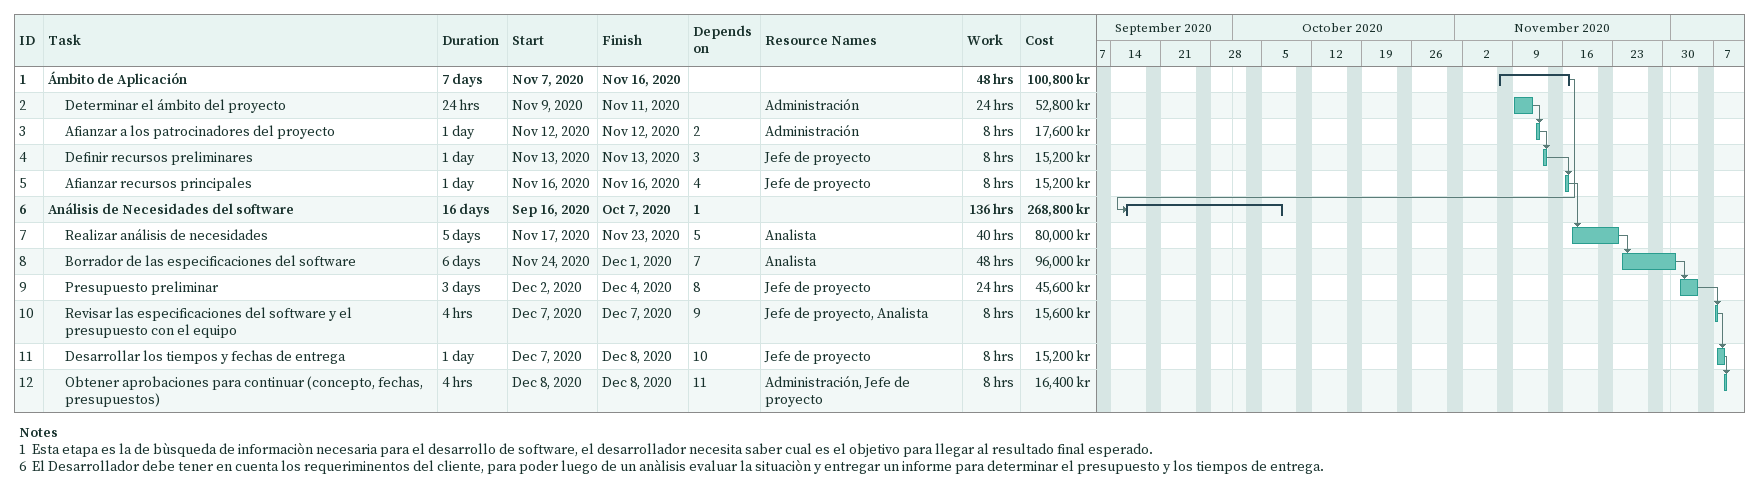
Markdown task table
| ID | Level | Task | Duration | Start | Finish | Predecessors | Resources | Work (h) | Cost (kr) |
|---|---|---|---|---|---|---|---|---|---|
| 1 | 1 | **Ámbito de Aplicación** | 7d | 2020-11-07 | 2020-11-16 |  |  | 48 | 100800 |
| 2 | 2 | Determinar el ámbito del proyecto | 24h | 2020-11-09 | 2020-11-11 |  | Administración | 24 | 52800 |
| 3 | 2 | Afianzar a los patrocinadores del proyecto | 1d | 2020-11-12 | 2020-11-12 | 2 | Administración | 8 | 17600 |
| 4 | 2 | Definir recursos preliminares | 1d | 2020-11-13 | 2020-11-13 | 3 | Jefe de proyecto | 8 | 15200 |
| 5 | 2 | Afianzar recursos principales | 1d | 2020-11-16 | 2020-11-16 | 4 | Jefe de proyecto | 8 | 15200 |
| 6 | 1 | **Análisis de Necesidades del software** | 16d | 2020-09-16 | 2020-10-07 | 1 |  | 136 | 268800 |
| 7 | 2 | Realizar análisis de necesidades | 5d | 2020-11-17 | 2020-11-23 | 5 | Analista | 40 | 80000 |
| 8 | 2 | Borrador de las especificaciones del software | 6d | 2020-11-24 | 2020-12-01 | 7 | Analista | 48 | 96000 |
| 9 | 2 | Presupuesto preliminar | 3d | 2020-12-02 | 2020-12-04 | 8 | Jefe de proyecto | 24 | 45600 |
| 10 | 2 | Revisar las especificaciones del software y el presupuesto con el equipo | 4h | 2020-12-07 | 2020-12-07 | 9 | Jefe de proyecto, Analista | 8 | 15600 |
| 11 | 2 | Desarrollar los tiempos y fechas de entrega | 1d | 2020-12-07 | 2020-12-08 | 10 | Jefe de proyecto | 8 | 15200 |
| 12 | 2 | Obtener aprobaciones para continuar (concepto, fechas, presupuestos) | 4h | 2020-12-08 | 2020-12-08 | 11 | Administración, Jefe de proyecto | 8 | 16400 |

Notes
- 1: Esta etapa es la de bùsqueda de informaciòn necesaria para el desarrollo de software, el desarrollador necesita saber cual es el objetivo para llegar al resultado final esperado.
- 6: El Desarrollador debe tener en cuenta los requeriminentos del cliente, para poder luego de un anàlisis evaluar la situaciòn y entregar un informe para determinar el presupuesto y los tiempos de entrega.
